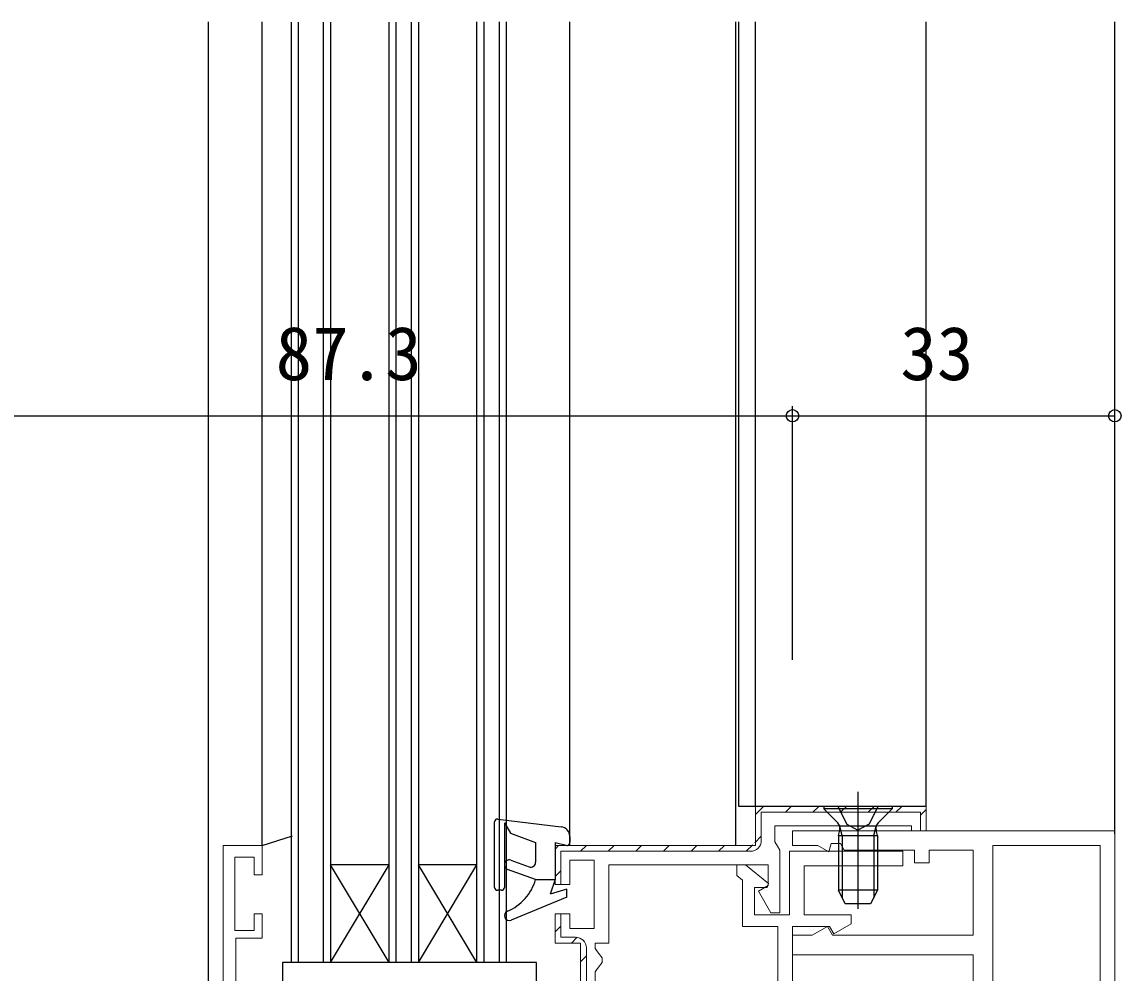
# Model space of a CAD drawing. Units: millimetres, scale not verified. Extents: x -437 to 438, y -281 to 279.
# Drawn here: x -330.4 to -217.9, y -123.3 to -25.9 of the extents above; entities that cross this region are included whole.
import ezdxf
from ezdxf.enums import TextEntityAlignment as Align

# ---------------------------------------------------------------- set-up
doc = ezdxf.new("R2010")
doc.units = ezdxf.units.MM
doc.header["$LTSCALE"] = 2
doc.layers.add('0-2_YKK_11', color=211, linetype='Continuous', lineweight=18)
for name, color, linetype in [('0-3_YKK_12', 2, 'Continuous'), ('0-4_YKK_13', 4, 'Continuous'), ('0-6_YKK_D', 6, 'Continuous')]:
    doc.layers.add(name, color=color, linetype=linetype)
doc.styles.add('ＭＳ ゴシック', font='')
doc.styles.get('ＭＳ ゴシック').set_extended_font_data('MS Gothic')

msp = doc.modelspace()

# ---------------------------------------------------------------- linework, layer by layer
at = {"layer": '0-2_YKK_11'}
for p, q in [((-255.298, -107.043), (-254.455, -106.2)), ((-252.226, -106.8), (-251.626, -106.2)), ((-249.398, -106.8), (-248.798, -106.2)), ((-246.569, -106.8), (-245.969, -106.2)), ((-243.741, -106.8), (-243.141, -106.2)), ((-240.913, -106.8), (-240.313, -106.2)), ((-238.398, -107.114), (-237.824, -106.54)), ((-218.498, -137.9), (-218.498, -108.7)), ((-275.775, -110.549), (-275.448, -110.223)), ((-273.197, -110.8), (-272.597, -110.2)), ((-270.368, -110.8), (-269.768, -110.2)), ((-267.54, -110.8), (-266.94, -110.2)), ((-264.712, -110.8), (-264.112, -110.2)), ((-261.883, -110.8), (-261.283, -110.2)), ((-259.055, -110.8), (-258.455, -110.2)), ((-256.226, -110.8), (-255.573, -110.146)), ((-255.351, -109.925), (-254.698, -109.271)), ((-275.798, -113.401), (-275.198, -112.801)), ((-275.798, -119.058), (-275.198, -118.458)), ((-274.112, -120.2), (-273.525, -119.614)), ((-273.198, -122.115), (-272.598, -121.515)), ((-272.598, -133.2), (-272.598, -120.7))]:
    msp.add_line(p, q, dxfattribs=at)
for points in [[(-275.798, -110.2), (-255.298, -110.2), (-255.298, -106.2), (-237.798, -106.2), (-237.798, -108.7), (-239.298, -108.7), (-239.298, -108.2), (-253.298, -108.2), (-253.298, -109.834), (-253.048, -110.267), (-252.798, -110.7), (-252.798, -117.1), (-253.698, -117.1), (-254.981, -114.878), (-253.998, -114.31), (-253.998, -112.2), (-270.298, -112.2), (-270.298, -120.2), (-271.698, -120.2), (-271.698, -120.746), (-271.348, -121.223), (-270.998, -121.7), (-270.998, -122.2), (-271.348, -122.677), (-271.698, -123.154), (-271.698, -127.246)], [(-275.798, -120.2), (-275.798, -117.2), (-274.298, -117.2), (-274.298, -118.7), (-271.798, -118.7), (-271.798, -111.7), (-274.298, -111.7), (-274.298, -114.2), (-275.798, -114.2), (-275.798, -110.2), (-255.298, -110.2), (-255.298, -106.2), (-237.798, -106.2), (-237.798, -108.7), (-238.398, -108.7), (-238.398, -106.8), (-254.698, -106.8), (-254.698, -109.7)], [(-218.498, -108.7), (-251.498, -108.7), (-251.498, -110.2), (-248.898, -110.2), (-247.763, -110.855), (-247.534, -110), (-246.598, -110), (-246.194, -110.7), (-238.998, -110.7), (-238.998, -112), (-237.498, -112), (-237.498, -110.7), (-232.998, -110.7), (-232.998, -119.4), (-247.397, -119.4), (-247.922, -118.49), (-249.498, -119.4), (-251.498, -119.4), (-251.498, -121.4), (-232.998, -121.4), (-232.998, -127.9)], [(-268.298, -130.4), (-268.298, -133.2), (-285.24, -133.2), (-285.423, -133.32), (-285.973, -133.32), (-286.156, -133.2), (-308.498, -133.2), (-308.498, -119.7), (-305.798, -119.7), (-305.798, -117.2), (-306.598, -117.2), (-306.598, -118.9), (-308.598, -118.9), (-308.598, -111.4), (-306.598, -111.4), (-306.598, -113.2), (-305.798, -113.2), (-305.798, -110.2), (-309.798, -110.2), (-309.798, -133.2), (-316.722, -133.2), (-327.498, -135.1), (-327.498, -182.907), (-337.145, -184.609)], [(-255.798, -110.8), (-275.198, -110.8), (-275.198, -114.2), (-275.798, -114.2), (-275.798, -110.2)], [(-251.498, -137.9), (-251.498, -118.5), (-247.698, -118.5), (-247.267, -119.246), (-245.498, -118.225), (-245.498, -117.3), (-250.298, -117.3), (-250.298, -112.3), (-240.198, -112.3), (-240.198, -110.8), (-251.798, -110.8), (-251.798, -117.3), (-255.398, -117.3), (-255.398, -114.5), (-254.104, -114.5), (-253.958, -114.088), (-256.298, -112.2), (-257.198, -112.2), (-257.198, -113.273), (-256.598, -113.757), (-256.598, -118.5), (-252.998, -118.5), (-252.998, -133.2)], [(-273.698, -119.6), (-275.198, -119.6), (-275.198, -117.2), (-275.798, -117.2), (-275.798, -120.2), (-273.198, -120.2), (-273.198, -133.2), (-272.598, -133.2)], [(-273.198, -133.2), (-273.198, -120.2), (-275.798, -120.2)]]:
    msp.add_lwpolyline(points, dxfattribs=at)
msp.add_lwpolyline([(-219.998, -133.4), (-219.998, -110.2), (-230.998, -110.2), (-230.998, -124.9), (-227.498, -124.9), (-227.498, -133.4)], close=True, dxfattribs=at)
for centre, start, end in [((-255.798, -109.7), 270.00001, 359.99999), ((-273.698, -120.7), 0.00001, 89.99999)]:
    msp.add_arc(centre, 1.1, start, end, dxfattribs=at)
at = {"layer": '0-3_YKK_12'}
for p, q in [((-311.298, -133.2), (-311.298, -25.869)), ((-305.798, -110.2), (-305.798, -25.869)), ((-302.798, -122.2), (-302.798, -25.872)), ((-302.098, -25.872), (-302.098, -122.2)), ((-299.498, -122.2), (-299.498, -25.872)), ((-298.798, -25.872), (-298.798, -122.2)), ((-292.798, -122.2), (-292.798, -25.872)), ((-292.098, -25.872), (-292.098, -122.2)), ((-290.498, -122.2), (-290.498, -25.872)), ((-289.798, -25.872), (-289.798, -122.2)), ((-283.098, -25.871), (-283.098, -122.2)), ((-281.498, -122.2), (-281.498, -25.871)), ((-280.798, -25.871), (-280.798, -122.2)), ((-274.298, -110.2), (-274.298, -25.869)), ((-257.301, -110.2), (-257.301, -25.869)), ((-256.998, -106.2), (-256.998, -25.869)), ((-255.298, -106.2), (-255.298, -25.869)), ((-237.798, -106.2), (-237.798, -25.869)), ((-218.498, -109), (-218.498, -25.869)), ((-237.793, -106.2), (-256.998, -106.2)), ((-292.798, -112.2), (-298.798, -112.2)), ((-292.798, -122.2), (-298.798, -112.2)), ((-298.798, -122.2), (-292.798, -112.2)), ((-283.798, -112.2), (-289.798, -112.2)), ((-283.798, -122.2), (-289.798, -112.2)), ((-289.798, -122.2), (-283.798, -112.2)), ((-299.798, -122.2), (-302.798, -122.2)), ((-283.798, -122.2), (-299.798, -122.2))]:
    msp.add_line(p, q, dxfattribs=at)
msp.add_lwpolyline([(-280.798, -122.2), (-283.798, -122.2), (-283.798, -25.871)], dxfattribs=at)
at = {"layer": '0-4_YKK_13'}
for p, q in [((-244.8, -104.7), (-244.8, -116.688)), ((-241.3, -106.2), (-248.3, -106.2)), ((-241.3, -106.45), (-248.3, -106.45)), ((-246.85, -106.2), (-245.945, -108.015)), ((-241.3, -106.45), (-242.73, -107.88)), ((-241.3, -106.2), (-241.3, -106.45)), ((-281.998, -114.5), (-281.998, -107.8)), ((-281.661, -107.502), (-275.177, -108.293)), ((-280.998, -107.885), (-280.376, -108.961)), ((-280.998, -107.885), (-280.998, -114.5)), ((-245.945, -108.015), (-244.8, -108.624)), ((-280.376, -108.961), (-277.798, -109.9)), ((-246.8, -109.2), (-246.66, -108.639)), ((-246.675, -108.2), (-242.926, -108.2)), ((-246.421, -109.2), (-246.661, -108.25)), ((-243.179, -109.2), (-242.94, -108.25)), ((-305.798, -110.2), (-302.689, -109.214)), ((-277.798, -109.9), (-277.798, -111.922)), ((-275.798, -109.9), (-275.798, -113.7)), ((-275.798, -109.9), (-274.673, -110.19)), ((-274.298, -109.285), (-274.298, -109.9)), ((-246.8, -109.2), (-246.8, -114.8)), ((-246.421, -109.2), (-246.421, -115.558)), ((-243.179, -109.2), (-243.179, -115.558)), ((-242.8, -109.2), (-242.8, -114.8)), ((-280.327, -111.715), (-278.469, -112.392)), ((-277.798, -113.7), (-280.669, -112.655)), ((-277.798, -113.7), (-275.798, -113.7)), ((-275.798, -113.7), (-276.298, -115.2)), ((-274.598, -114.7), (-276.298, -115.2)), ((-274.598, -115.5), (-274.598, -114.7)), ((-281.298, -114.8), (-281.698, -114.8)), ((-274.598, -115.5), (-280.306, -117.862)), ((-242.8, -114.8), (-246.8, -114.8)), ((-246.1, -116.2), (-246.8, -114.8)), ((-242.8, -114.8), (-243.5, -116.2)), ((-243.5, -116.2), (-246.1, -116.2))]:
    msp.add_line(p, q, dxfattribs=at)
for points in [[(-248.3, -106.2), (-248.3, -106.45), (-246.871, -107.88)], [(-242.75, -106.2), (-243.655, -108.015), (-244.8, -108.624)], [(-246.8, -109.2), (-242.8, -109.2), (-242.941, -108.639)], [(-277.698, -133.2), (-277.698, -122.2), (-303.698, -122.2), (-303.698, -135)]]:
    msp.add_lwpolyline(points, dxfattribs=at)
for centre, radius, start, end in [((-281.698, -107.8), 0.3, 83.0487, 180), ((-247.436, -108.445), 0.8, 345.96376, 45), ((-242.165, -108.445), 0.8, 135, 194.03624), ((-275.298, -109.285), 1, 360, 83.0487), ((-274.598, -109.9), 0.3, 255.52249, 0), ((-280.498, -112.185), 0.5, 70, 250), ((-278.298, -111.922), 0.5, 250, 0), ((-281.698, -114.5), 0.3, 180, 270), ((-281.298, -114.5), 0.3, 270, 0), ((-282.603, -112.319), 5, 292.50826, 343.96605), ((-280.498, -117.4), 0.5, 112.50826, 292.47718)]:
    msp.add_arc(centre, radius, start, end, dxfattribs=at)
at = {"layer": '0-6_YKK_D'}
for p, q in [((-251.498, -91.2), (-251.498, -65.2)), ((-251.498, -91.2), (-251.498, -65.2)), ((-218.498, -91.2), (-218.498, -65.2)), ((-338.798, -66.2), (-251.498, -66.2)), ((-251.498, -66.2), (-218.498, -66.2))]:
    msp.add_line(p, q, dxfattribs=at)
for centre in [(-251.498, -66.2), (-251.498, -66.2), (-218.498, -66.2)]:
    msp.add_circle(centre, 0.637, dxfattribs=at)

# ---------------------------------------------------------------- texts
at = {"layer": '0-6_YKK_D', "style": 'ＭＳ ゴシック'}
for s, p in [('87.3', (-304.416, -64.2)), ('33', (-240.452, -64.2))]:
    msp.add_text(s, height=5.499, dxfattribs=at).set_placement(p, align=Align.BOTTOM_LEFT)

doc.saveas('drawing.dxf')
